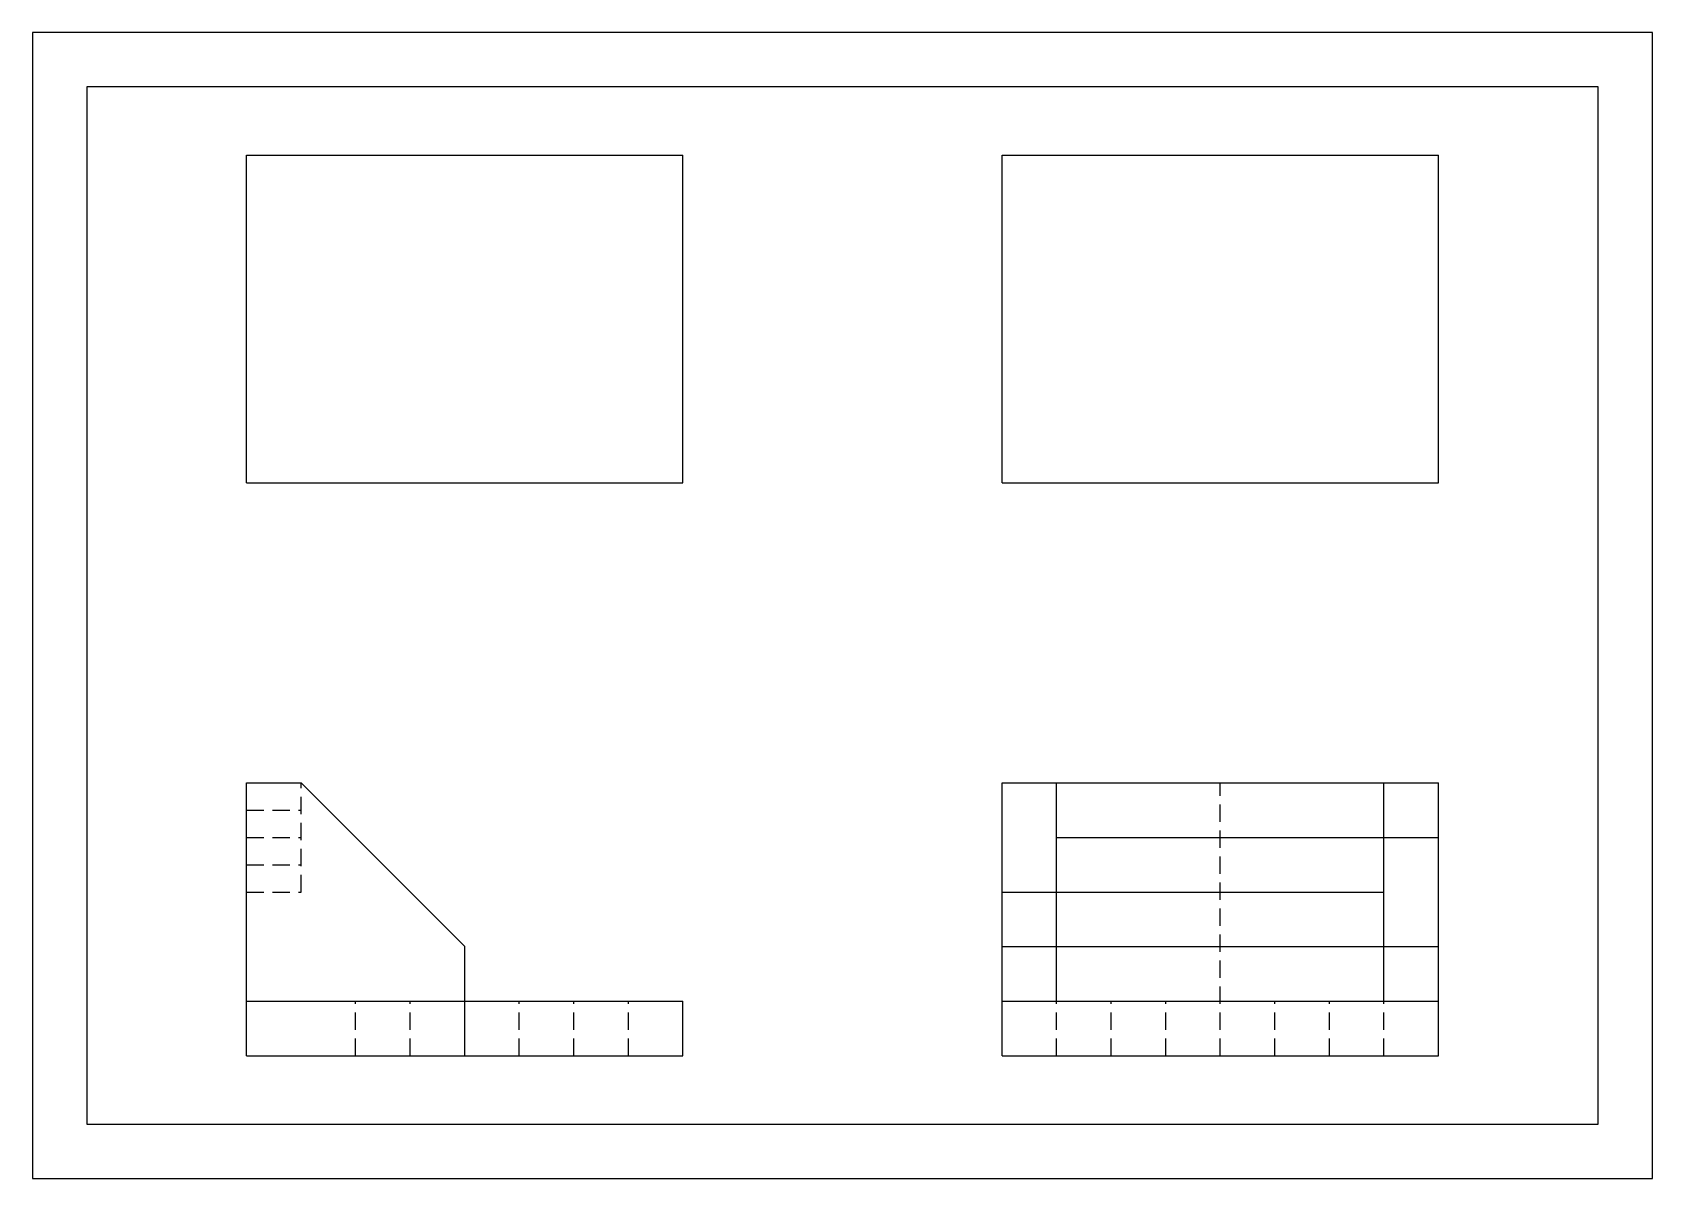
# Model space of a CAD drawing. Header units: millimetres. Extents: x 0 to 297, y 0 to 210.
import ezdxf

# ---------------------------------------------------------------- set-up
doc = ezdxf.new("R2010")
doc.units = ezdxf.units.MM
doc.linetypes.add('HIDDEN2', pattern=[4.7625, 3.175, -1.5875])
for name, color, linetype in [('숨은선', 250, 'HIDDEN2'), ('외형선', 44, 'Continuous'), ('윤곽선', 24, 'Continuous')]:
    doc.layers.add(name, color=color, linetype=linetype)

msp = doc.modelspace()

# ---------------------------------------------------------------- linework, layer by layer
msp.add_lwpolyline([(0, 0), (297, 0), (297, 210), (0, 210)], close=True)
at = {"layer": '숨은선'}
for p, q in [((49.25, 52.5), (49.25, 72.5)), ((187.75, 22.5), (187.75, 72.5)), ((217.75, 22.5), (217.75, 72.5)), ((39.25, 67.5), (49.25, 67.5)), ((39.25, 62.5), (49.25, 62.5)), ((39.25, 57.5), (49.25, 57.5)), ((39.25, 52.5), (49.25, 52.5)), ((59.25, 22.5), (59.25, 32.5)), ((69.25, 22.5), (69.25, 32.5)), ((89.25, 22.5), (89.25, 32.5)), ((99.25, 22.5), (99.25, 32.5)), ((109.25, 22.5), (109.25, 32.5)), ((197.75, 22.5), (197.75, 32.5)), ((207.75, 22.5), (207.75, 32.5)), ((227.75, 22.5), (227.75, 32.5)), ((237.75, 22.5), (237.75, 32.5)), ((247.75, 22.5), (247.75, 32.5))]:
    msp.add_line(p, q, dxfattribs=at)
at = {"layer": '외형선'}
for p, q in [((39.25, 187.5), (119.25, 187.5)), ((39.25, 187.5), (119.25, 187.5)), ((39.25, 127.5), (39.25, 187.5)), ((119.25, 127.5), (119.25, 187.5)), ((177.75, 187.5), (257.75, 187.5)), ((177.75, 187.5), (257.75, 187.5)), ((177.75, 127.5), (177.75, 187.5)), ((257.75, 127.5), (257.75, 187.5)), ((39.25, 127.5), (119.25, 127.5)), ((177.75, 127.5), (257.75, 127.5)), ((39.25, 22.5), (39.25, 72.5)), ((39.25, 72.5), (49.25, 72.5)), ((49.25, 72.5), (79.25, 42.5)), ((177.75, 22.5), (177.75, 72.5)), ((177.75, 72.5), (257.75, 72.5)), ((187.75, 32.5), (187.75, 72.5)), ((247.75, 32.5), (247.75, 72.5)), ((257.75, 22.5), (257.75, 72.5)), ((187.75, 62.5), (257.75, 62.5)), ((177.75, 52.5), (247.75, 52.5)), ((79.25, 22.5), (79.25, 42.5)), ((177.75, 42.5), (257.75, 42.5)), ((39.25, 32.5), (119.25, 32.5)), ((119.25, 22.5), (119.25, 32.5)), ((177.75, 32.5), (257.75, 32.5)), ((39.25, 22.5), (119.25, 22.5)), ((177.75, 22.5), (257.75, 22.5))]:
    msp.add_line(p, q, dxfattribs=at)
at = {"layer": '윤곽선'}
msp.add_lwpolyline([(10, 10), (287, 10), (287, 200), (10, 200)], close=True, dxfattribs=at)

doc.saveas('drawing.dxf')
